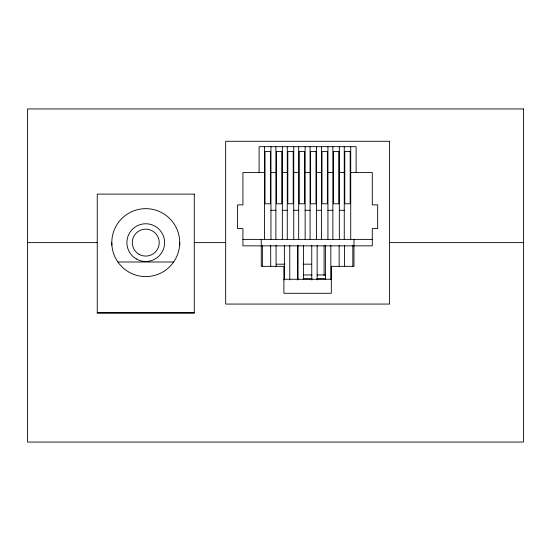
<?xml version="1.0" encoding="UTF-8"?>
<svg xmlns="http://www.w3.org/2000/svg" width="551" height="551" viewBox="0 0 551 551"><rect width="100%" height="100%" fill="white"/><g stroke="black" fill="none" stroke-linecap="round" stroke-linejoin="round"><path stroke-width="0.83" d="M264.487 172.546L242.922 172.546L242.922 204.889L237.536 204.889L237.536 228.603L242.922 228.603L242.922 245.856L372.29 245.856L372.29 228.603L377.676 228.603L377.676 204.889L372.29 204.889L372.29 172.546L350.725 172.546M270.954 172.546L275.879 172.546M282.346 172.546L287.278 172.546M293.745 172.546L298.676 172.546M305.144 172.546L310.068 172.546M316.536 172.546L321.467 172.546M327.935 172.546L332.866 172.546M339.333 172.546L344.258 172.546M270.954 210.275L275.879 210.275M282.346 210.275L287.278 210.275M293.745 210.275L298.676 210.275M305.144 210.275L310.068 210.275M316.536 210.275L321.467 210.275M327.935 210.275L332.866 210.275M339.333 210.275L344.258 210.275M242.922 239.389L372.29 239.389M27.55 242.619L97.245 242.619M194.269 242.619L225.676 242.619M389.536 242.619L523.45 242.619M117.997 261.994L173.51 261.994M276.499 264.184L284.881 264.184M303.174 264.184L311.26 264.184M303.505 274.963L311.99 274.963M317.087 274.963L325.572 274.963M303.505 278.737L311.99 278.737M317.087 278.737L325.572 278.737M283.889 279.274L331.323 279.274M97.245 312.692L194.269 312.692M356.118 172.546L356.118 146.676L259.094 146.676L259.094 172.546M353.962 239.389L353.962 266.34L331.323 266.34L331.323 293.29L283.889 293.29L283.889 266.34L261.25 266.34L261.25 239.389M352.833 245.229L352.833 266.505M350.725 146.676L350.725 239.389M344.527 245.539L344.527 266.167M344.258 146.676L344.258 239.389M339.333 146.676L339.333 239.389M339.14 245.539L339.14 266.167M332.866 146.676L332.866 239.389M330.841 245.229L330.841 279.274M327.935 146.676L327.935 239.389M325.448 245.229L325.448 279.274M324.084 245.739L324.084 275.528M321.467 146.676L321.467 239.389M317.149 245.539L317.149 279.922M316.536 146.676L316.536 239.389M311.756 245.539L311.756 279.922M310.068 146.676L310.068 239.389M305.144 146.676L305.144 239.389M303.456 245.229L303.456 279.274M298.676 146.676L298.676 239.389M298.063 245.229L298.063 279.274M297.512 245.65L297.568 280.011M293.745 146.676L293.745 239.389M289.764 245.539L289.764 279.922M287.278 146.676L287.278 239.389M284.371 245.539L284.371 279.922M282.346 146.676L282.346 239.389M276.072 245.229L276.072 266.505M275.879 146.676L275.879 239.389M270.954 146.676L270.954 239.389M270.686 245.229L270.734 266.67M264.487 146.676L264.487 239.389M262.379 245.539L262.379 266.167M179.716 242.619A33.955 33.955 0 0 1 128.776 272.029A33.955 33.955 0 0 1 128.776 213.209A33.955 33.955 0 0 1 179.716 242.619L179.716 245.174M111.798 242.619L111.798 245.174M523.45 108.94L27.55 108.94L27.55 442.06L523.45 442.06L523.45 108.94M389.536 141.283L225.676 141.283L225.676 304.069L389.536 304.069L389.536 141.283M270.41 151.463L265.024 151.463L265.024 203.794L270.41 203.794L270.41 151.463M281.809 151.463L276.423 151.463L276.423 203.794L281.809 203.794L281.809 151.463M293.208 151.463L287.815 151.463L287.815 203.794L293.208 203.794L293.208 151.463M304.6 151.463L299.214 151.463L299.214 203.794L304.6 203.794L304.6 151.463M315.998 151.463L310.606 151.463L310.606 203.794L315.998 203.794L315.998 151.463M327.397 151.463L322.004 151.463L322.004 203.794L327.397 203.794L327.397 151.463M338.789 151.463L333.403 151.463L333.403 203.794L338.789 203.794L338.789 151.463M350.188 151.463L344.795 151.463L344.795 203.794L350.188 203.794L350.188 151.463M194.269 194.11L97.245 194.11L97.245 313.147L194.269 313.147L194.269 194.11M139.017 254.286A13.479 13.479 0 0 0 159.232 242.619A13.479 13.479 0 0 0 139.017 230.952A13.479 13.479 0 0 0 139.017 254.286M136.324 258.956A18.865 18.865 0 0 0 164.618 242.619A18.865 18.865 0 0 0 136.324 226.282A18.865 18.865 0 0 0 136.324 258.956"/></g></svg>
